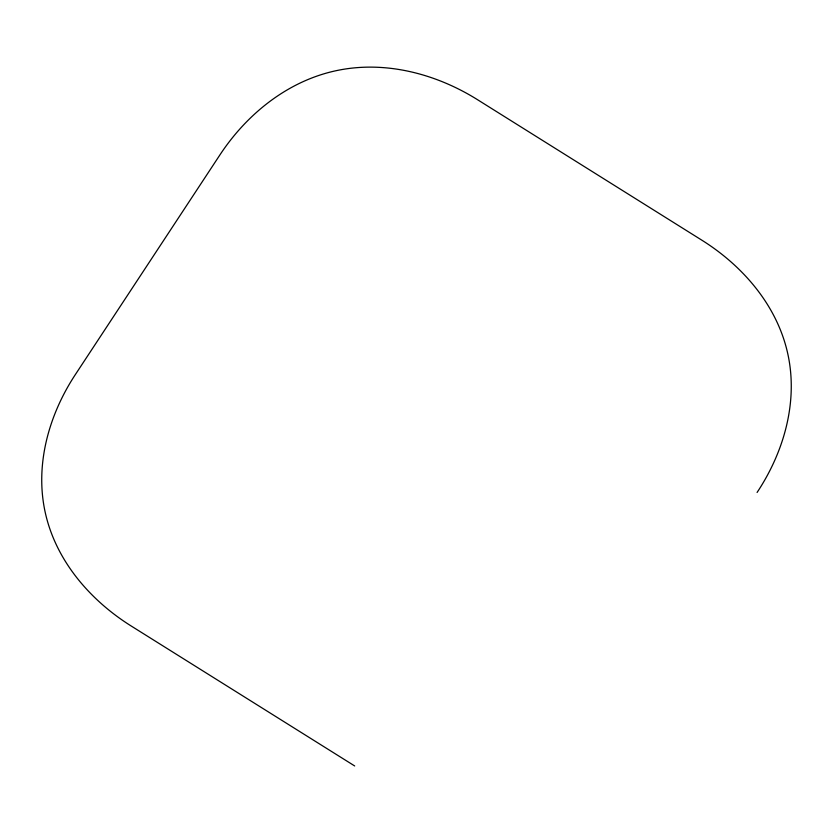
<?xml version="1.0" encoding="UTF-8"?>
<svg xmlns="http://www.w3.org/2000/svg" width="833" height="833" viewBox="0 0 833 833"><rect width="100%" height="100%" fill="white"/><g stroke="black" fill="none" stroke-linecap="round" stroke-linejoin="round"><path stroke-width="1.25" d="M757.082 492.449C783.905 452.09 798.43 401.61 787.716 353.484C777.002 305.107 742.39 265.342 701.032 239.675L478.309 100.189C436.544 73.825 385.148 60.163 336.147 70.69C287.364 81.103 246.245 114.527 219.381 155.719L75.918 373.715C49.095 414.063 34.57 464.543 45.284 512.68C55.998 561.046 90.61 600.822 131.968 626.489L354.691 765.964"/></g></svg>
